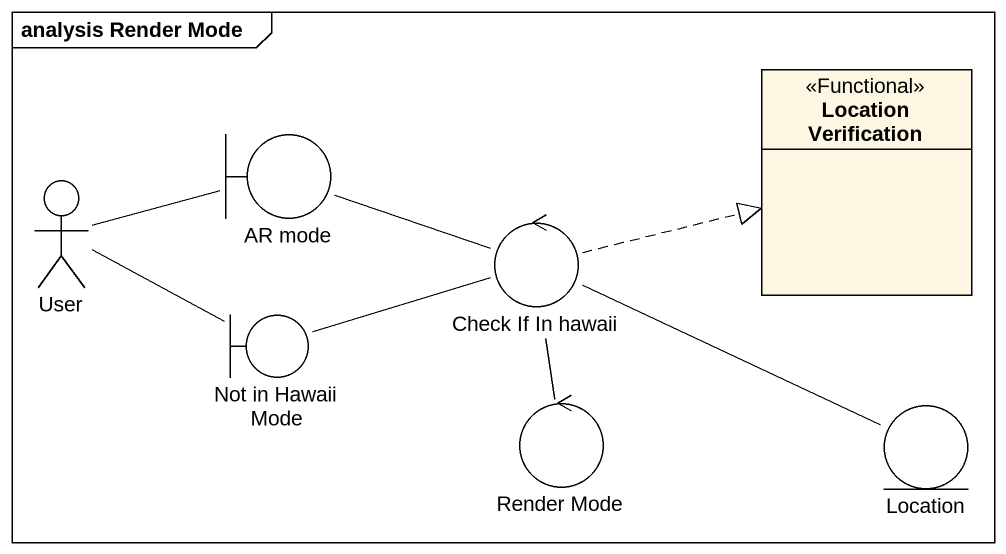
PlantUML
@startuml
mainframe analysis Render Mode
allowmixing
hide circle
hide empty members
class "Location Verification" as Location_Verification <<Functional>>
boundary "AR mode" as AR_mode
actor User
control "Check If In hawaii" as Check_If_In_hawaii
boundary "Not in Hawaii Mode" as Not_in_Hawaii_Mode
control "Render Mode" as Render_Mode
entity Location
User -right- AR_mode
User -right- Not_in_Hawaii_Mode
Check_If_In_hawaii .right.|> Location_Verification
Check_If_In_hawaii -left- AR_mode
Check_If_In_hawaii -left- Not_in_Hawaii_Mode
Check_If_In_hawaii -- Render_Mode
Check_If_In_hawaii -right- Location
@enduml
